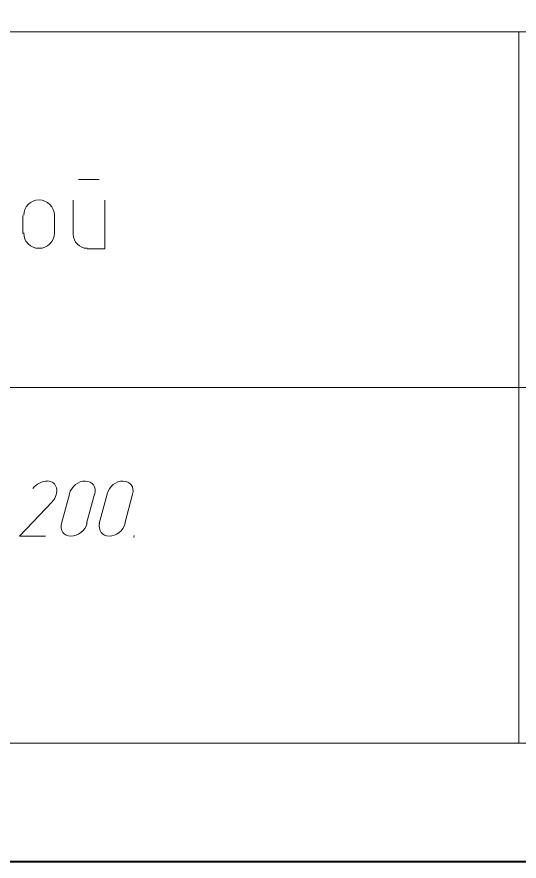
# Model space of a CAD drawing. Header units: millimetres. Extents: x -678 to 5260, y -935 to 3264.
# Drawn here: x 4497.3 to 4709.4, y -934.5 to -578.3 of the extents above; entities that cross this region are included whole.
import ezdxf
from ezdxf.xclip import XClip

# ---------------------------------------------------------------- set-up
doc = ezdxf.new("R2010")
doc.units = ezdxf.units.MM
doc.header["$MEASUREMENT"] = 0
doc.header["$XCLIPFRAME"] = 2
doc.layers.get('0').update_dxf_attribs({"linetype": 'CONTINUOUS'})

# ---------------------------------------------------------------- blocks, each defined once
blk = doc.blocks.new('MF28AFDB0')
at = {"color": 7, "linetype": 'Continuous', "lineweight": -2, "true_color": 0x000007}
blk.add_lwpolyline([(0.927, 0.578), (592.988, 0.578), (592.988, 419.2), (0.927, 419.2)], close=True, dxfattribs=at)

msp = doc.modelspace()

# ---------------------------------------------------------------- linework, layer by layer
at = {"color": 7, "linetype": 'Continuous', "lineweight": 20, "true_color": 0x000007}
msp.add_lwpolyline([(-479.88737, -884.75487), (5209.40723, -884.75487), (5209.40723, 3214.83019), (-479.88737, 3214.83019)], close=True, dxfattribs=at)
at = {"color": 7, "linetype": 'Continuous', "lineweight": 5, "true_color": 0x000007}
for points in [[(3359.44873, -308.15736), (3359.44873, -884.75487), (3909.49022, -884.75487), (4009.73918, -884.75487), (5209.40723, -884.75487)], [(3359.44873, -584.67189), (5209.40723, -584.67189), (5209.40723, -584.67189)], [(3359.44873, -734.71338), (4009.73918, -734.71338), (5209.40723, -734.71338)]]:
    msp.add_lwpolyline(points, dxfattribs=at)
at = {"color": 7, "linetype": 'Continuous', "lineweight": 20, "true_color": 0x000007}
msp.add_lwpolyline([(3359.44873, -884.75487), (5209.40723, -884.75487), (5209.40723, -334.71338)], dxfattribs=at)
at = {"color": 7, "linetype": 'Continuous', "lineweight": 9, "true_color": 0x000007}
for points in [[(4709.32425, -584.67189), (4709.32425, -884.5889), (4709.32425, -884.5889)], [(4523.26615, -646.91255), (4532.06284, -646.91255), (4532.06284, -646.91255)], [(4521.10848, -655.70923), (4521.10848, -670.14906), (4521.10848, -670.14906)], [(4526.91761, -676.12417), (4534.38649, -676.12417), (4534.38649, -655.70923)], [(4499.86367, -662.18226), (4499.86367, -669.65114), (4499.86367, -669.65114)], [(4513.14167, -669.65114), (4513.14167, -662.18226), (4513.14167, -662.18226)], [(4519.44873, -779.69263), (4516.12923, -792.14077), (4516.12923, -792.14077)], [(4526.75163, -792.14077), (4530.07113, -779.69263), (4530.07113, -779.69263)], [(4535.38234, -779.69263), (4532.06284, -792.14077), (4532.06284, -792.14077)], [(4542.85122, -792.14077), (4546.17072, -779.69263), (4546.17072, -779.69263)], [(4509.32425, -797.45197), (4498.36989, -797.45197), (4512.3118, -782.84616)], [(4546.66864, -797.94989), (4546.83462, -797.12002), (4546.83462, -797.12002)]]:
    msp.add_lwpolyline(points, dxfattribs=at)
for points in [[(4513.14167, -662.01628), (4513.14167, -658.53081), (4510.15412, -655.54325), (4506.66864, -655.54325), (4506.66864, -655.54325), (4503.01719, -655.54325), (4500.19562, -658.53081), (4500.19562, -662.01628)], [(4500.19562, -669.48516), (4500.19562, -673.13662), (4503.01719, -675.95819), (4506.66864, -675.95819), (4506.66864, -675.95819), (4510.15412, -675.95819), (4513.14167, -673.13662), (4513.14167, -669.48516)], [(4512.3118, -782.68018), (4513.80557, -781.02043), (4514.46947, -778.86276), (4513.97155, -777.03703), (4513.97155, -777.03703), (4513.6396, -775.37728), (4512.14582, -774.21545), (4510.15412, -774.04948)]]:
    msp.add_open_spline(points, degree=3, knots=[0, 0, 0, 0, 0.125, 0.125, 0.125, 0.125001, 1, 1, 1, 1], dxfattribs=at)
for points in [[(4521.10848, -670.14906), (4521.10848, -673.30259), (4523.76408, -675.95819), (4526.91761, -675.95819)], [(4510.15412, -774.21545), (4507.99645, -774.21545), (4505.50682, -775.37728), (4504.01304, -777.36898)], [(4526.25371, -774.21545), (4523.26615, -774.04948), (4520.2786, -776.53911), (4519.44873, -779.52666)], [(4530.23711, -779.69263), (4531.06698, -776.70508), (4529.24126, -774.21545), (4526.25371, -774.21545)], [(4542.18732, -774.21545), (4539.19976, -774.04948), (4536.21221, -776.53911), (4535.38234, -779.52666)], [(4546.17072, -779.69263), (4547.00059, -776.70508), (4545.17487, -774.21545), (4542.18732, -774.21545)], [(4516.12923, -791.97479), (4515.29935, -794.96234), (4517.12508, -797.45197), (4520.11263, -797.45197)], [(4520.11263, -797.45197), (4523.10018, -797.45197), (4526.08773, -795.12832), (4526.91761, -792.14077)], [(4532.22881, -791.97479), (4531.56491, -794.96234), (4533.22466, -797.45197), (4536.21221, -797.45197)], [(4536.21221, -797.45197), (4539.19976, -797.45197), (4542.18732, -795.12832), (4543.01719, -792.14077)]]:
    msp.add_open_spline(points, degree=3, dxfattribs=at)

# ---------------------------------------------------------------- block references
at = {"color": 7, "true_color": 0xffffff}
ref = msp.add_blockref('MF28AFDB0', (-689.016, -940.3429), dxfattribs=dict(at, xscale=10.03092197091524, yscale=10.03092197091524, zscale=10.03092197091524))
XClip(ref).set_block_clipping_path([(1.0589661319, 0.5446702317), (593.0210338681, 419.1010338681)])

doc.saveas('drawing.dxf')
